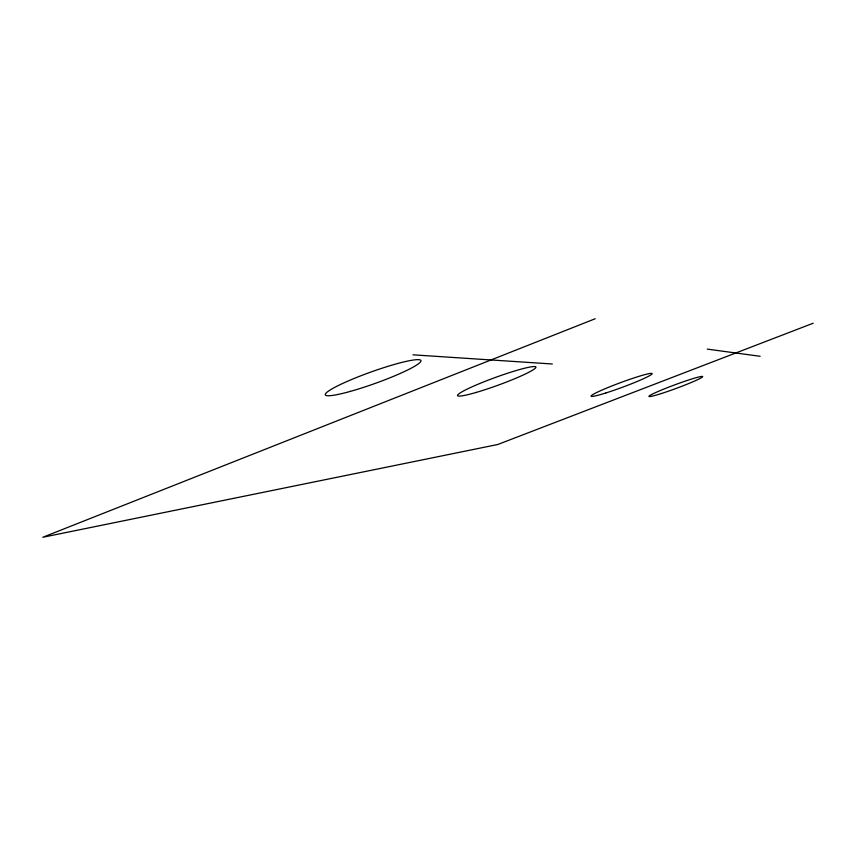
<?xml version="1.0" encoding="UTF-8"?>
<svg xmlns="http://www.w3.org/2000/svg" width="856" height="856" viewBox="0 0 856 856"><rect width="100%" height="100%" fill="white"/><g stroke="black" fill="none" stroke-linecap="round" stroke-linejoin="round"><path stroke-width="1.28" d="M595.22 318.732L42.8 537.268L497.732 444.51L813.2 323.226M412.956 354.823L552.345 363.993M707.249 349.109L760.117 356.289M661.506 393.493A28.644 1.915 -20.3 0 0 702.68 376.672A28.644 1.915 -20.3 0 0 663.304 389.298A28.644 1.915 -20.3 0 0 661.506 393.493M605.952 392.936A32.581 2.493 -20.3 0 0 652.165 373.74A32.581 2.493 -20.3 0 0 606.658 388.078A32.581 2.493 -20.3 0 0 605.952 392.936M476.268 392.412A41.687 4.098 -20 0 0 535.931 367.288A41.687 4.098 -20 0 0 478.087 384.205A41.687 4.098 -20 0 0 476.268 392.412M350.436 391.363A50.814 6.078 -19.7 0 0 420.97 360.676A50.814 6.078 -19.7 0 0 347.911 381.091A50.814 6.078 -19.7 0 0 350.436 391.363"/></g></svg>
